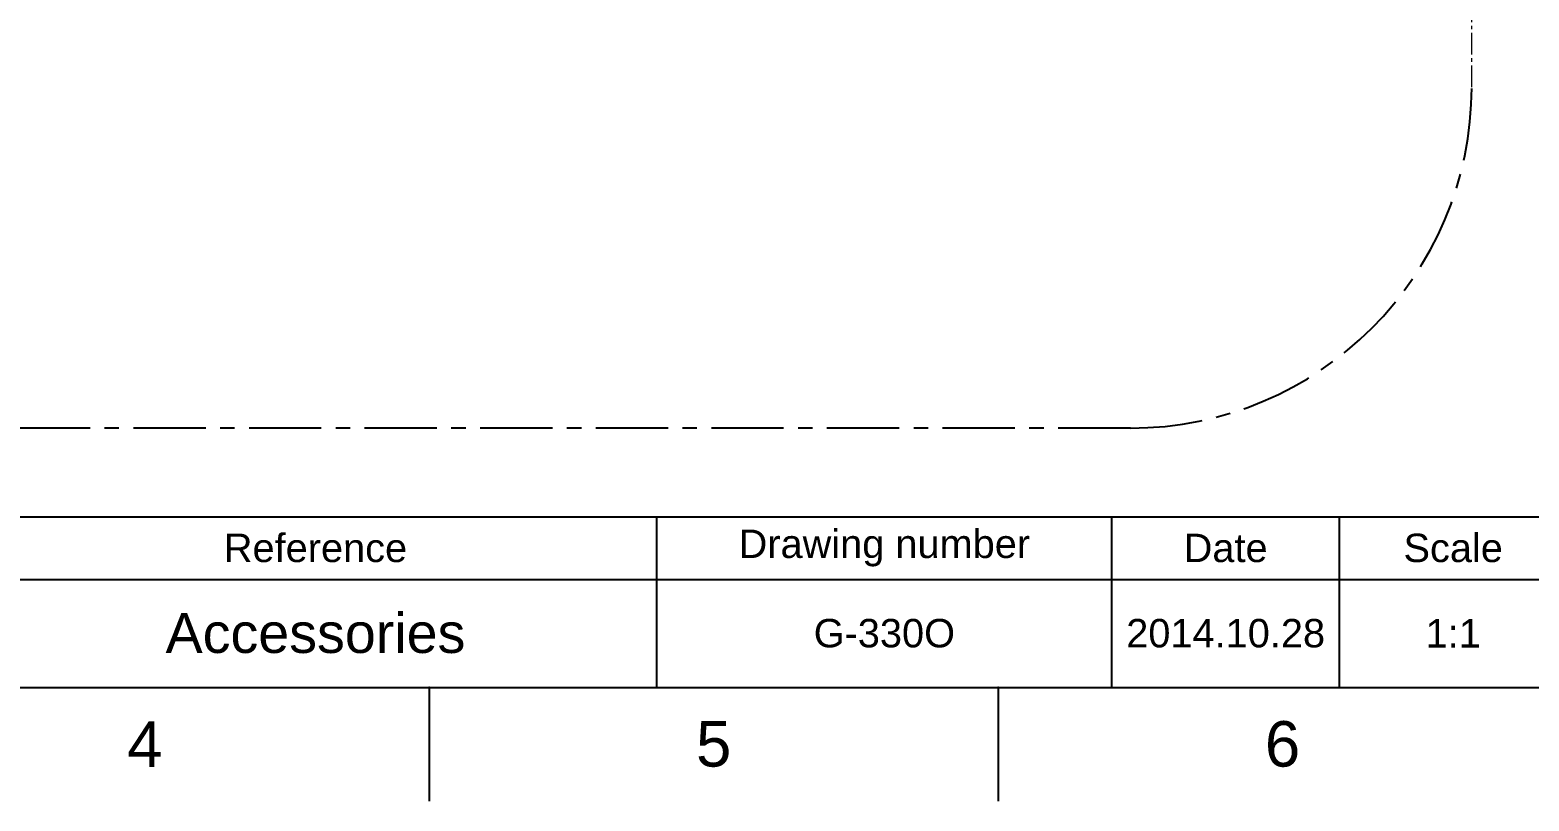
# Model space of a CAD drawing. Header units: millimetres. Extents: x 4590 to 5010, y -46 to 251.
# Drawn here: x 4764.6 to 4896.3, y -46.2 to 21.6 of the extents above; entities that cross this region are included whole.
import ezdxf

# ---------------------------------------------------------------- set-up
doc = ezdxf.new("R2010")
doc.units = ezdxf.units.MM
doc.header["$LTSCALE"] = 0.1
doc.linetypes.add('CENTER2', pattern=[28.575, 19.05, -3.175, 3.175, -3.175])
doc.linetypes.add('CENTERX2', pattern=[101.6, 63.5, -12.7, 12.7, -12.7])
for name, color, linetype in [('CENTER', 1, 'CENTERX2'), ('FORM', 7, 'Continuous'), ('TEXT', 2, 'Continuous')]:
    doc.layers.add(name, color=color, linetype=linetype)
doc.layers.add('Cneter', color=1, linetype='CENTER2', lineweight=13)
doc.styles.get("Standard").update_dxf_attribs({"font": 'arial.ttf'})

msp = doc.modelspace()

# ---------------------------------------------------------------- linework, layer by layer
for p, q in [((4599.667, -36.2), (4999.667, -36.2)), ((4799.667, -36.2), (4799.667, -46.2)), ((4849.667, -36.2), (4849.667, -46.2))]:
    msp.add_line(p, q)
for p in [(4799.667, -36.2), (4849.667, -36.2)]:
    msp.add_point(p)
at = {"layer": 'CENTER'}
msp.add_line((4861.295, -13.398), (4732.656, -13.398), dxfattribs=at)
msp.add_arc((4861.295, 16.602), 30, 270, 360, dxfattribs=at)
at = {"layer": 'Cneter'}
msp.add_line((4891.295, 16.602), (4891.295, 31.234), dxfattribs=at)
at = {"layer": 'FORM'}
for p, q in [((4712.667, -21.2), (4999.667, -21.2)), ((4819.667, -36.2), (4819.667, -21.2)), ((4859.667, -36.2), (4859.667, -21.2)), ((4859.667, -36.2), (4859.667, -21.2)), ((4879.667, -36.2), (4879.667, -21.2)), ((4759.667, -26.7), (4939.667, -26.7))]:
    msp.add_line(p, q, dxfattribs=at)

# ---------------------------------------------------------------- texts
at = {"char_height": 4, "attachment_point": 5}
for s, insert in [('4', (4774.667, -41.2)), ('5', (4824.667, -41.2)), ('6', (4874.667, -41.2))]:
    msp.add_mtext_dynamic_manual_height_columns(s, width=50, gutter_width=12.5, heights=[0], dxfattribs=dict(at, insert=insert))
at = {"layer": 'TEXT', "attachment_point": 5}
for s, width, insert, char_height in [('Drawing number', 40, (4839.667, -23.95), 2.5), ('Reference', 60, (4789.667, -23.95), 2.5), ('Date', 20, (4869.667, -23.95), 2.5), ('Scale', 20, (4889.667, -23.95), 2.5), ('Accessories', 60, (4789.667, -31.45), 3.5), ('G-330O', 40, (4839.667, -31.45), 2.5), ('2014.10.28', 20, (4869.667, -31.45), 2.5), ('1:1', 20, (4889.667, -31.45), 2.5)]:
    msp.add_mtext_dynamic_manual_height_columns(s, width=width, gutter_width=12.5, heights=[0], dxfattribs=dict(at, insert=insert, char_height=char_height))

doc.saveas('drawing.dxf')
